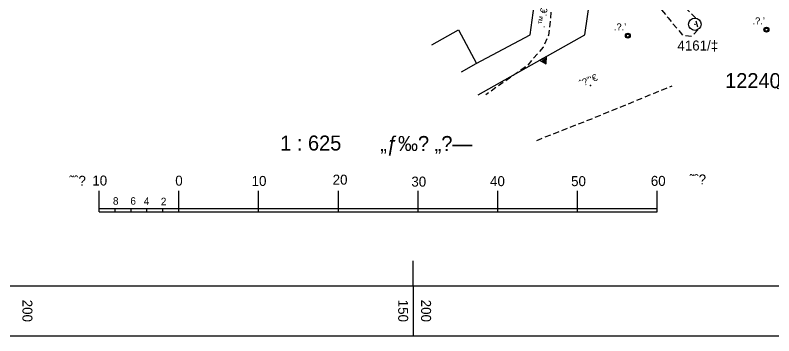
# Model space of a CAD drawing. Header units: millimetres. Extents: x 199469 to 200356, y 746544 to 746866.
# Drawn here: x 200100.1 to 200195.2, y 746543.8 to 746583.9 of the extents above; entities that cross this region are included whole.
import ezdxf
from ezdxf.enums import TextEntityAlignment as Align

# ---------------------------------------------------------------- set-up
doc = ezdxf.new("R2010")
doc.units = ezdxf.units.MM
doc.header["$LTSCALE"] = 3
doc.linetypes.add('DASHED2', pattern=[0.375, 0.25, -0.125])
doc.linetypes.add('HIDDEN', pattern=[0.375, 0.25, -0.125])
for name, color, linetype in [('C1615', 2, 'Continuous'), ('C1650', 7, 'Continuous'), ('C1656', 7, 'Continuous'), ('C1666', 1, 'Continuous'), ('C1680', 7, 'Continuous'), ('M2200', 80, 'Continuous'), ('M2401', 9, 'Continuous'), ('M2404', 9, 'DASHED2'), ('M4402', 9, 'Continuous')]:
    doc.layers.add(name, color=color, linetype=linetype)
doc.styles.add('HANIT_TEXT', font='hebtxt')
doc.styles.add('HEBTEXT', font='HEBTXT.SHX')
doc.styles.add('HEBTXT', font='hebtxt')
doc.styles.add('HEBTXT2', font='HEBTXT')
doc.styles.add('TAZAR_HEBTXT', font='HEBTXT')
doc.styles.add('TRHEBTXT', font='hebtxt.shx')

# ---------------------------------------------------------------- blocks, each defined once
blk = doc.blocks.new('GUSHHORZ')
for points in [[(-10, -10), (650, -10), (650, 490), (-10, 490)], [(0, 0), (640, 0), (640, 480), (0, 480)]]:
    blk.add_lwpolyline(points, close=True)
blk = doc.blocks.new('SCL625')
at = {"layer": 'C1680'}
for p, q in [((-63.00623434921772, 24.81620013510383), (-63.00623434921772, 29.01620013510365)), ((-63.00623434921772, 24.81620013510383), (-63.00623434921772, 29.01620013510365)), ((-47.00623434921772, 24.81620013510383), (-47.00623434921772, 29.01620013510365)), ((-31.00623434921772, 24.81620013510383), (-31.00623434921772, 29.01620013510365)), ((-15.00623434921772, 24.81620013510383), (-15.00623434921772, 29.01620013510365)), ((0.9937656507822794, 24.81620013510383), (0.9937656507822794, 29.01620013510365)), ((16.99376565078228, 24.81620013510383), (16.99376565078228, 29.01620013510365)), ((32.99376565078228, 24.81620013510383), (32.99376565078228, 29.01620013510365)), ((48.99376565078228, 24.81620013510383), (48.99376565078228, 29.01620013510365)), ((-63.00623434921772, 25.51620013510365), (48.99376565078228, 25.51620013510365)), ((-63.00623434921772, 24.81620013510383), (48.99376565078228, 24.81620013510383)), ((-59.80623434921772, 24.81620013510383), (-59.80623434921772, 25.51620013510365)), ((-56.60623434921771, 24.81620013510383), (-56.60623434921771, 25.51620013510365)), ((-53.40623434921771, 24.81620013510383), (-53.40623434921771, 25.51620013510365)), ((-50.20623434921771, 24.81620013510383), (-50.20623434921771, 25.51620013510365)), ((-47.00623434921772, 24.81620013510383), (-47.00623434921772, 25.51620013510365))]:
    blk.add_line(p, q, dxfattribs=at)
at = {"layer": 'C1680', "style": 'HEBTEXT'}
for s, height, p in [('1 : 625', 3, (-26.67807728652861, 37.12443142963139)), ('„ƒ‰\x8e „\x90—', 3, (-6.601113938075287, 37.02774274983949)), ('0', 2, (-47.72991882216997, 30.08532468277531)), ('10', 2, (-32.40982892556276, 30.02578901170318)), ('20', 2, (-16.14696488878463, 30.28360937988873)), ('40', 2, (15.43598904460072, 29.98618233424168)), ('50 ', 2, (31.69885308137885, 29.98618233424168)), ('60', 2, (47.69446811192231, 30.0357535085318)), ('30', 2, (-0.3554883189088069, 29.89512421678774)), ('8', 1.5, (-60.23669549882481, 26.26832157081481)), ('6', 1.5, (-56.74249288454939, 26.27141835085604)), ('4', 1.5, (-54.04794307003846, 26.22804073678822)), ('2', 1.5, (-50.62939447217951, 26.16082287099243))]:
    blk.add_text(s, height=height, dxfattribs=at).set_placement(p)
for s, p in [('˜ˆ\x8e', (-65.67490059988432, 30.05629147094714)), ('10', (-61.39746716849095, 30.10350789722543)), ('˜ˆ\x8e', (58.78687683674156, 30.33069131964839))]:
    blk.add_text(s, height=2, dxfattribs=at).set_placement(p, align=Align.RIGHT)
blk = doc.blocks.new('C1656')
at = {"color": 255}
blk.add_circle((0, 0), 0.05, dxfattribs=at)
at = {"style": 'HEBTXT2'}
blk.add_attdef('TEXT', text='', height=3, dxfattribs=at).set_placement((0, 1.312230307143181), align=Align.MIDDLE)
blk = doc.blocks.new('M2401_P')
blk.add_point((0, 0))
at = {"style": 'HANIT_TEXT', "flags": 1}
blk.add_attdef('NAME', text='', height=1, dxfattribs=at).set_placement((0, 1), align=Align.BOTTOM_CENTER)
for tag, p in [('HEIGHT', (0, -1)), ('MARK', (0, -2.5))]:
    blk.add_attdef(tag, text='', height=1.5, dxfattribs=at).set_placement(p, align=Align.TOP_CENTER)
blk = doc.blocks.new('M2404_P')
at = {"style": 'HANIT_TEXT'}
blk.add_attdef('NAME', text='', height=1.388888888888888, dxfattribs=at).set_placement((-2.328306e-10, 0.5), align=Align.BOTTOM_CENTER)
blk.add_attdef('HEIGHT', text='', height=1.599999999999999, dxfattribs=at).set_placement((-2.328306e-10, -1), align=Align.TOP_CENTER)
at = {"style": 'HANIT_TEXT', "flags": 1}
blk.add_attdef('MARK', text='', height=1.599999999999999, dxfattribs=at).set_placement((0, -2.999999999767169), align=Align.TOP_CENTER)
blk = doc.blocks.new('C1650_PLT')
for p, q in [((-0.04311719935372459, 1.134967032846477), (-0.4041769997362633, -4.400064535298176e-05)), ((-5.350092488312317e-17, 1.210260043551027), (-6.086124371957014e-16, -4.400064535303727e-05)), ((0.03945581444525331, 1.121762100508451), (0.3744068084695465, -4.400064535309278e-05))]:
    blk.add_line(p, q)
blk.add_lwpolyline([(0.7500000000000001, -4.400064535314829e-05), (2.010226348134657e-18, 1.298994105031305), (-0.7500000000000001, -4.400064535292625e-05)], close=True)
blk = doc.blocks.new('C1615')
for radius in [1.25, 0.05]:
    blk.add_circle((0, 0), radius)
at = {"style": 'TAZAR_HEBTXT'}
blk.add_attdef('POINT_NAME', text='', height=2, dxfattribs=at).set_placement((0, 3), align=Align.BOTTOM_CENTER)
blk.add_attdef('MARK_DESC', text='', height=2, dxfattribs=at).set_placement((3, 0), align=Align.MIDDLE_LEFT)
at = {"style": 'TAZAR_HEBTXT', "flags": 1}
for tag, p in [('UID', (0, -2)), ('CLASS', (0, -3.5)), ('SOURCE', (0, -5)), ('TOPO', (0, -6.5)), ('HEIGHT', (0, -8)), ('LEGAL_X', (0, -9.5)), ('LEGAL_Y', (0, -11)), ('LEGAL_Z', (0, -12.5)), ('COMMENT', (0, -14))]:
    blk.add_attdef(tag, text='', height=1, dxfattribs=at).set_placement(p, align=Align.MIDDLE)
blk.add_attdef('MARK', text='', height=1, dxfattribs=at).set_placement((2, -1.989492322905904), align=Align.MIDDLE_LEFT)
blk = doc.blocks.new('M4402_E')
for radius in [0.5, 0.45, 0.4, 0.35, 0.3]:
    blk.add_circle((-2e-16, 0), radius)
at = {"style": 'HANIT_TEXT'}
for tag, p in [('NAME', (0, -1)), ('HEIGHT', (0, -2.5))]:
    blk.add_attdef(tag, text='', height=1, dxfattribs=at).set_placement(p, align=Align.TOP_CENTER)
blk.add_attdef('DESC', text='', height=1, dxfattribs=at).set_placement((-1, -4), align=Align.TOP_RIGHT)
blk.add_attdef('MARK', text='', height=1, dxfattribs=at).set_placement((0, -4), align=Align.TOP_LEFT)
at = {"style": 'HANIT_TEXT', "flags": 1}
for tag, p in [('OWNER', (0, -5.5)), ('TYPE', (0, -7))]:
    blk.add_attdef(tag, text='', height=1, dxfattribs=at).set_placement(p, align=Align.TOP_CENTER)

msp = doc.modelspace()

# ---------------------------------------------------------------- linework, layer by layer
at = {"layer": 'C1666'}
msp.add_lwpolyline([(200158.1378165885, 746573.9113613144), (200171.5408507783, 746581.4445744077), (200172.1761738792, 746585.7217125219)], dxfattribs=at)
at = {"layer": 'C1680'}
for q in [(200150, 746553.125), (200150, 746543.75)]:
    msp.add_line((200150, 746550), q, dxfattribs=at)
at = {"layer": 'M2200'}
for points in [[(200156.0721836483, 746576.8033277044), (200157.9067089119, 746577.8637916753), (200164.6867089119, 746581.4237916755), (200165.5667089119, 746587.8937916755), (200157.8367089118, 746595.1137916754), (200157.8467089119, 746596.6237916752), (200156.1967089119, 746598.1737916754), (200154.7767089119, 746598.0937916753), (200151.516708912, 746601.1537916753)], [(200156.0721836483, 746576.8033277044), (200157.9067089119, 746577.8637916753), (200164.6867089119, 746581.4237916755), (200165.5667089119, 746587.8937916755), (200157.8367089118, 746595.1137916754), (200157.8467089119, 746596.6237916752), (200156.1967089119, 746598.1737916754), (200154.7767089119, 746598.0937916753), (200151.516708912, 746601.1537916753)], [(200152.3304158486, 746580.2063279747), (200155.6767089119, 746582.0737916752), (200157.9267089119, 746577.8637916753)], [(200152.3304158486, 746580.2063279747), (200155.6767089119, 746582.0737916752), (200157.9267089119, 746577.8637916753)]]:
    msp.add_lwpolyline(points, dxfattribs=at)
at = {"layer": 'M2404', "flags": 128}
msp.add_lwpolyline([(200049.9167089119, 746678.8237916752), (200049.0667089119, 746680.0137916753), (200048.8367089118, 746680.9937916753), (200048.8667089118, 746681.9437916751), (200052.0543993798, 746685.9567883054), (200055.3565836159, 746690.113921611), (200056.1667089123, 746691.1337916759), (200057.9654236009, 746693.1808644594), (200058.3410439475, 746693.6083487032, -0.2922271756390022), (200060.6867089119, 746694.4272238179), (200061.4567089119, 746693.8837916753), (200063.3596715657, 746692.1395421682), (200066.8694814935, 746688.9224615679), (200071.2402636392, 746684.9162165754), (200075.0035928411, 746681.4667610163), (200080.7487407765, 746676.2007767183), (200085.3167089183, 746672.0137916695), (200096.5974115107, 746661.9772171653), (200105.1683020282, 746653.8178846573), (200114.9370596583, 746644.5504100602), (200124.3167089119, 746635.8537916753), (200139.0100636134, 746622.2741628827), (200149.5644622261, 746612.5197658645), (200153.5507907612, 746608.4579575775), (200156.1280347241, 746605.5141498639), (200160.8572979678, 746599.8189728044), (200165.2818575613, 746593.7346533659), (200166.7750224777, 746591.5063551739), (200167.1841097035, 746590.9135056173), (200167.5727416866, 746589.83002045), (200167.6545585893, 746587.9696979036), (200167.1431246331, 746582.7874314559), (200166.9984177584, 746581.4071615781), (200166.3234245816, 746579.9148146771), (200164.31890165, 746577.5843008391), (200159.123505951, 746573.9454279226)], format="xyb", dxfattribs=at)
at = {"layer": 'M2404', "linetype": 'DASHED2', "flags": 128}
msp.add_lwpolyline([(200149.7889736974, 746619.8930344523), (200149.7889736974, 746619.8930344523), (200159.5128413047, 746608.9684130638), (200169.2367089119, 746598.0437916755), (200179.1167089118, 746587.1237916754), (200181.9867089119, 746583.5537916755), (200183.4767089119, 746581.7637916754), (200183.8055919278, 746581.3909969694), (200184.9550218494, 746581.2866498535), (200185.7667089119, 746582.1337916754), (200185.4167512519, 746583.5472133203), (200183.3317300819, 746585.7505024977), (200181.2467089119, 746587.9537916752), (200177.7467089119, 746591.7887916751), (200174.2467089119, 746595.6237916754), (200171.2817089119, 746598.8287916755), (200168.3167089119, 746602.0337916756), (200163.7717089119, 746606.2787916755), (200154.6817089119, 746615.0287916755), (200149.7889736974, 746619.8930344523)], close=True, dxfattribs=at)
at = {"layer": 'M2404', "linetype": 'HIDDEN', "flags": 128}
msp.add_lwpolyline([(200165.5184003858, 746568.2123408145), (200166.0967089119, 746568.4737916753), (200172.3967089119, 746570.9337916753), (200182.5067089118, 746575.0637916751)], dxfattribs=at)

# ---------------------------------------------------------------- block references
at = {"layer": 'C1615'}
ref = msp.add_blockref('C1615', (200185.3367089118, 746582.7637916753, 100000), dxfattribs=dict(at, xscale=0.625, yscale=0.625, zscale=0.625))
ref.add_attrib('POINT_NAME', '4161/‡', dxfattribs={"layer": '0', "height": 1.25, "style": 'TAZAR_HEBTXT'}).set_placement((200185.7011452531, 746579.0989631643, 100000), align=Align.BOTTOM_CENTER)
at = {"layer": 'C1650', "linetype": 'DASHED2', "xscale": 0.625, "yscale": 0.625, "zscale": 0.625, "rotation": 209.3459013604283}
msp.add_blockref('C1650_PLT', (200166.2981322748, 746578.4978897156), dxfattribs=at)
at = {"layer": 'C1656', "xscale": 0.6249999999999997, "yscale": 0.6249999999999997, "zscale": 0.6249999999999997}
msp.add_blockref('C1656', (200195.7489202697, 746574.7247060245), dxfattribs=at).add_auto_attribs({'TEXT': '12240 ™…‚'})
at = {"layer": 'C1680', "xscale": 0.625, "yscale": 0.625, "zscale": 0.625}
for name, p in [('GUSHHORZ', (199950, 746550)), ('SCL625', (200150, 746543.75))]:
    msp.add_blockref(name, p, dxfattribs=at)
at = {"layer": 'M2401'}
ref = msp.add_blockref('M2401_P', (200172.2336949345, 746575.0842612254), dxfattribs=dict(at, xscale=0.625, yscale=0.625, zscale=0.625, rotation=22.22033052241237))
ref.add_attrib('NAME', 'ˆ\x8c”‘€', dxfattribs={"layer": '0', "height": 0.875, "rotation": 22.22033052252224, "style": 'HANIT_TEXT'}).set_placement((200172.2336949345, 746575.0842612254), align=Align.BOTTOM_CENTER)
at = {"layer": 'M2404'}
ref = msp.add_blockref('M2404_P', (200167.2352825204, 746583.3988733896), dxfattribs=dict(at, xscale=0.6250000000000001, yscale=0.6250000000000001, zscale=0.6250000000000001, rotation=80.9892904527309))
ref.add_attrib('NAME', '.™.€', dxfattribs={"layer": '0', "height": 0.875, "rotation": 80.98929045272699, "style": 'HANIT_TEXT'}).set_placement((200166.9266390569, 746583.4478168512), align=Align.BOTTOM_CENTER)
at = {"layer": 'M4402'}
ref = msp.add_blockref('M4402_E', (200194.3167089118, 746582.0837916752, 72.42), dxfattribs=dict(at, xscale=0.625, yscale=0.625, zscale=0.625))
ref.add_attrib('MARK', '.\x9a.’', dxfattribs={"layer": '0', "height": 0.875, "style": 'HEBTXT'}).set_placement((200192.5598915843, 746583.6209771702, 72.42), align=Align.TOP_LEFT)
ref = msp.add_blockref('M4402_E', (200176.9267089119, 746581.3337916753, 75.57999999999998), dxfattribs=dict(at, xscale=0.625, yscale=0.625, zscale=0.625))
ref.add_attrib('MARK', '.\x9a.’', dxfattribs={"layer": '0', "height": 0.875, "style": 'HEBTXT'}).set_placement((200175.1698915843, 746582.8709771702, 75.57999999999998), align=Align.TOP_LEFT)

# ---------------------------------------------------------------- texts
at = {"layer": 'C1680', "style": 'TRHEBTXT'}
for p in [(200100.625, 746546.875), (200150.625, 746546.875)]:
    msp.add_text('200', height=1.25, rotation=270, dxfattribs=at).set_placement(p, align=Align.BOTTOM_CENTER)
msp.add_text('150', height=1.25, rotation=270, dxfattribs=at).set_placement((200149.375, 746546.875), align=Align.TOP_CENTER)

doc.saveas('drawing.dxf')
